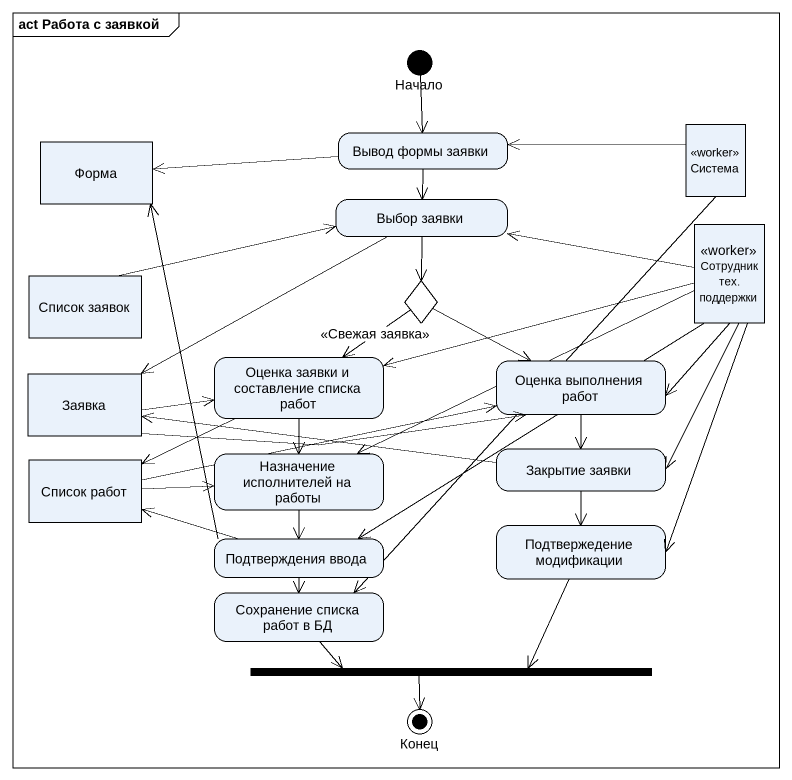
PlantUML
@startuml
mainframe act Работа с заявкой
hide empty description
state Начало <<start>>
state Форма <<object>>
state "Вывод формы заявки" as Вывод_формы_заявки
state Система <<worker>>
state "Выбор заявки" as Выбор_заявки
state "Сотрудник тех. поддержки" as Сотрудник_тех_поддержки <<worker>>
state "Список заявок" as Список_заявок <<object>>
state choice1 <<choice>>
state Заявка <<object>>
state "Оценка заявки и составление списка работ" as Оценка_заявки_и_составление
state "Оценка выполнения работ" as Оценка_выполнения_работ
state "Список работ" as Список_работ <<object>>
state "Назначение исполнителей на работы" as Назначение_исполнителей_на
state "Закрытие заявки" as Закрытие_заявки
state "Подтверждения ввода" as Подтверждения_ввода
state "Подтвержедение модификации" as Подтвержедение_модификации
state "Сохранение списка работ в БД" as Сохранение_списка_работ_в_БД
state fork1 <<join>>
state Конец <<end>>
Начало --> Вывод_формы_заявки
Вывод_формы_заявки -left-> Форма
Вывод_формы_заявки --> Выбор_заявки
Система -left-> Вывод_формы_заявки
Система --> Сохранение_списка_работ_в_БД
Выбор_заявки --> choice1
Выбор_заявки -left-> Заявка
Сотрудник_тех_поддержки -left-> Выбор_заявки
Сотрудник_тех_поддержки -left-> Оценка_заявки_и_составление
Сотрудник_тех_поддержки --> Оценка_выполнения_работ
Сотрудник_тех_поддержки -left-> Назначение_исполнителей_на
Сотрудник_тех_поддержки --> Закрытие_заявки
Сотрудник_тех_поддержки --> Подтверждения_ввода
Сотрудник_тех_поддержки --> Подтвержедение_модификации
Список_заявок -right-> Выбор_заявки
choice1 --> Оценка_заявки_и_составление : <<Свежая заявка>>
choice1 -right-> Оценка_выполнения_работ
Заявка -right-> Оценка_заявки_и_составление
Заявка -right-> Оценка_выполнения_работ
Оценка_заявки_и_составление -left-> Список_работ
Оценка_заявки_и_составление --> Назначение_исполнителей_на
Оценка_выполнения_работ --> Закрытие_заявки
Список_работ -right-> Оценка_выполнения_работ
Список_работ -right-> Назначение_исполнителей_на
Назначение_исполнителей_на --> Подтверждения_ввода
Закрытие_заявки -left-> Заявка
Закрытие_заявки --> Подтвержедение_модификации
Подтверждения_ввода -up-> Форма
Подтверждения_ввода -left-> Список_работ
Подтверждения_ввода --> Сохранение_списка_работ_в_БД
Подтвержедение_модификации --> fork1
Сохранение_списка_работ_в_БД -right-> fork1
fork1 --> Конец
@enduml
